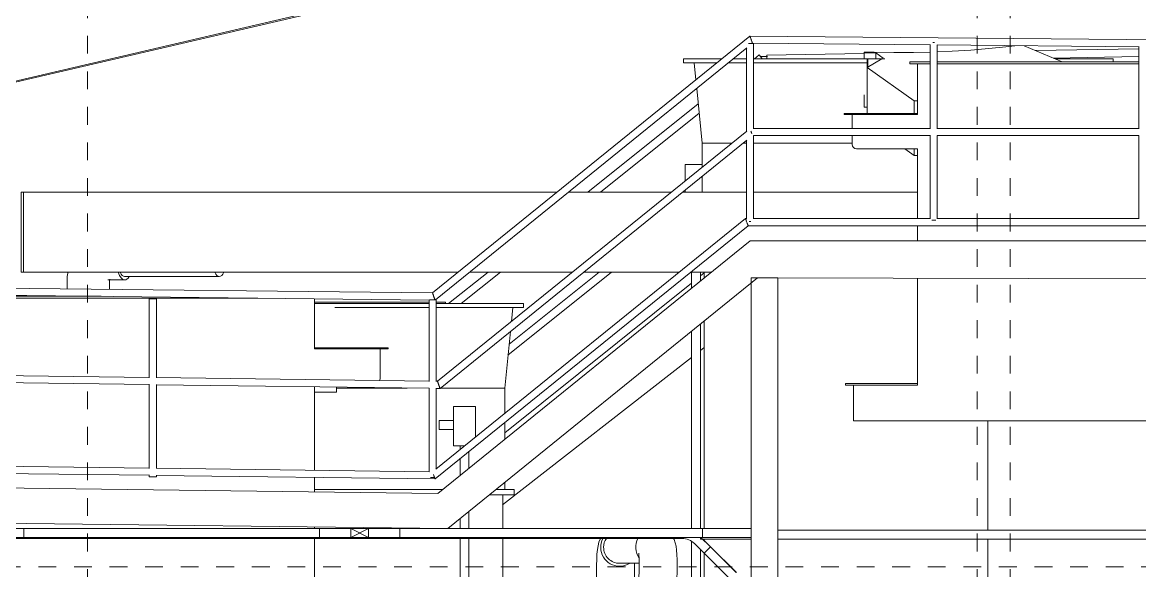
# Model space of a CAD drawing. Header units: metres. Extents: x 62 to 165, y -3 to 9.
# Drawn here: x 111.79 to 118.07, y 3 to 6.08 of the extents above; entities that cross this region are included whole.
import ezdxf

# ---------------------------------------------------------------- set-up
doc = ezdxf.new("R2010")
doc.units = ezdxf.units.M
doc.linetypes.add('Centro', pattern=[0.03175, 0.00635, -0.004763, 0.015875, -0.004763])
doc.linetypes.add('Grid Line', pattern=[0.022225, 0.0127, -0.003175, 0.003175, -0.003175])
for name, color, linetype, lineweight in [('A-FLOR-LEVL', 7, 'Continuous', 9), ('A-GENM', 7, 'Continuous', 18), ('E-CABL-TRAY', 7, 'Continuous', 18), ('M-HVAC-DUCT', 7, 'Continuous', 18), ('P-PIPE', 7, 'Continuous', 18), ('S-BEAM', 7, 'Continuous', 18), ('S-GRID', 7, 'Continuous', 9)]:
    doc.layers.add(name, color=color, linetype=linetype, lineweight=lineweight)
doc.layers.add('E-CABL-TRAY-ANNO', color=7, linetype='Continuous', lineweight=18, true_color=0x007f00)

# ---------------------------------------------------------------- blocks, each defined once
blk = doc.blocks.new('BPC_Curva 90_ Exterior - Codo 90_ Exterior-1251780-Corte 02')
at = {"layer": 'E-CABL-TRAY', "color": 96, "true_color": 0x008000}
for p, q in [((-87.2854, 3.1767), (-87.2854, 3.1825)), ((-87.2854, 3.1767), (-87.2104, 3.1767)), ((-87.2091, 3.1792), (-87.2104, 3.1792)), ((-87.1397, 3.1474), (-87.0867, 3.0943)), ((-87.0513, 3.1297), (-87.1041, 3.1825)), ((-87.0929, 3.1725), (-87.0501, 3.1297)), ((-87.0513, 3.1297), (-87.0867, 3.0943)), ((-87.0513, 3.1297), (-87.0513, 3.1297)), ((-87.0501, 3.1297), (-87.0507, 3.1291)), ((-87.05, 3.1297), (-87.0501, 3.1297))]:
    blk.add_line(p, q, dxfattribs=at)
blk.add_ellipse((-87.2104, 3.0767), major_axis=(0, 0.1), ratio=0.999915, start_param=5.497787, end_param=6.283185, dxfattribs=at)
blk = doc.blocks.new('BPC_Codo 90_ - Codo 90_-1251893-Corte 02')
at = {"layer": 'E-CABL-TRAY', "color": 96, "true_color": 0x008000}
for p, q in [((-87.6804, 3.1767), (-87.6804, 3.1825)), ((-87.6804, 3.1767), (-87.6734, 3.1767)), ((-87.6734, 3.1767), (-87.596, 3.1767)), ((-87.586, 3.1767), (-87.596, 3.1767)), ((-87.586, 3.1825), (-87.586, 3.1767))]:
    blk.add_line(p, q, dxfattribs=at)
blk = doc.blocks.new('BPC_Codo 90_ - Codo 90_-V17-Corte 02')
at = {"layer": 'E-CABL-TRAY', "color": 96, "true_color": 0x008000}
for p, q in [((-87.7092, 3.1767), (-87.7092, 3.1825)), ((-87.6992, 3.1767), (-87.7092, 3.1767)), ((-87.6922, 3.1767), (-87.6992, 3.1767)), ((-87.6922, 3.1767), (-87.6852, 3.1767)), ((-87.6852, 3.1825), (-87.6852, 3.1767))]:
    blk.add_line(p, q, dxfattribs=at)
blk = doc.blocks.new('BPC_Codo 90_ - Codo 90_-V18-Corte 02')
at = {"layer": 'E-CABL-TRAY', "color": 96, "true_color": 0x008000}
for p, q in [((-87.0961, 3.1825), (-87.0961, 3.2325)), ((-87.0211, 3.2325), (-87.0961, 3.2325)), ((-86.8212, 3.2325), (-87.0211, 3.2325)), ((-87.0961, 3.1825), (-87.0211, 3.1825)), ((-87.0211, 3.1825), (-86.8212, 3.1825))]:
    blk.add_line(p, q, dxfattribs=at)
blk = doc.blocks.new('BPC_Curva 90_ Exterior - Codo 90_ Exterior-V19-Corte 02')
at = {"layer": 'E-CABL-TRAY', "color": 96, "true_color": 0x008000}
for p, q in [((-90.9111, 3.2325), (-90.9861, 3.2325)), ((-90.9111, 3.2325), (-90.9111, 3.1825)), ((-90.9861, 3.1825), (-90.9111, 3.1825)), ((-91.1361, 3.0825), (-91.1361, 3.0075)), ((-91.0861, 3.0075), (-91.0861, 3.0825)), ((-91.0861, 3.0075), (-91.1361, 3.0075))]:
    blk.add_line(p, q, dxfattribs=at)
for radius in [0.15, 0.1]:
    blk.add_arc((-90.9861, 3.0825), radius, 90, 180, dxfattribs=at)
blk = doc.blocks.new('BPC_Derivación_T_ - Derivación_T_-1253909-Corte 02')
at = {"layer": 'E-CABL-TRAY', "color": 96, "true_color": 0x008000}
for p, q in [((-89.2477, 3.2325), (-89.1727, 3.2325)), ((-89.2477, 3.1825), (-89.2477, 3.2325)), ((-89.1727, 3.2325), (-89.0727, 3.2325)), ((-88.9727, 3.2325), (-88.8727, 3.2325)), ((-88.8727, 3.2325), (-88.7977, 3.2325)), ((-88.7977, 3.1825), (-88.7977, 3.2325)), ((-89.1727, 3.1825), (-89.2477, 3.1825)), ((-89.0727, 3.1825), (-89.1727, 3.1825)), ((-88.8727, 3.1825), (-88.9727, 3.1825)), ((-88.7977, 3.1825), (-88.8727, 3.1825))]:
    blk.add_line(p, q, dxfattribs=at)
blk = doc.blocks.new('AB1_REVER_ELE_ZZ_ZZ_MO_T_A_rvt-2-Corte 02')
at = {"layer": 'E-CABL-TRAY', "color": 96, "true_color": 0x008000}
for p, q in [((-90.9111, 3.1825), (-90.9111, 3.2325)), ((-89.2477, 3.2325), (-90.9111, 3.2325)), ((-89.2477, 3.2325), (-89.2477, 3.1825)), ((-88.7977, 3.1825), (-88.7977, 3.2325)), ((-87.0961, 3.2325), (-88.7977, 3.2325)), ((-87.0961, 3.2325), (-87.0961, 3.1825)), ((-83.5368, 3.2225), (-86.6715, 3.2225)), ((-87.7092, 3.1767), (-91.0189, 3.1767)), ((-89.2477, 3.1825), (-90.9111, 3.1825)), ((-87.0961, 3.1825), (-88.7977, 3.1825)), ((-87.7092, 3.1825), (-87.7092, 3.1767)), ((-87.6852, 3.1767), (-87.6852, 3.1825)), ((-87.6804, 3.1767), (-87.6852, 3.1767)), ((-87.6804, 3.1825), (-87.6804, 3.1767)), ((-87.586, 3.1767), (-87.586, 3.1825)), ((-87.2854, 3.1767), (-87.586, 3.1767)), ((-87.2854, 3.1825), (-87.2854, 3.1767)), ((-87.1063, 3.1725), (-87.1063, 3.1825)), ((-86.8217, 3.1725), (-87.1063, 3.1725)), ((-83.5368, 3.1725), (-86.6715, 3.1725)), ((-87.0867, 3.0943), (-87.0513, 3.1297)), ((-86.9418, 2.9495), (-87.0867, 3.0943)), ((-87.0513, 3.1297), (-87.0513, 3.1297)), ((-86.9065, 2.9848), (-87.0513, 3.1297)), ((-87.0507, 3.1291), (-87.0501, 3.1297)), ((-87.0501, 3.1297), (-87.05, 3.1297)), ((-86.9052, 2.9848), (-87.0501, 3.1297))]:
    blk.add_line(p, q, dxfattribs=at)
at = {"layer": 'E-CABL-TRAY-ANNO'}
for p, q in [((-88.9727, 3.2325), (-89.0727, 3.1825)), ((-89.0727, 3.2325), (-88.9727, 3.1825)), ((-89.0727, 3.2325), (-88.9727, 3.2325)), ((-89.0727, 3.1825), (-89.0727, 3.2325)), ((-88.9727, 3.2325), (-88.9727, 3.1825)), ((-88.9727, 3.1825), (-89.0727, 3.1825))]:
    blk.add_line(p, q, dxfattribs=at)
at = {"layer": 'E-CABL-TRAY', "color": 96, "lineweight": 18, "true_color": 0x008000}
for name in ['BPC_Curva 90_ Exterior - Codo 90_ Exterior-V19-Corte 02', 'BPC_Derivación_T_ - Derivación_T_-1253909-Corte 02', 'BPC_Codo 90_ - Codo 90_-V18-Corte 02', 'BPC_Codo 90_ - Codo 90_-V17-Corte 02', 'BPC_Codo 90_ - Codo 90_-1251893-Corte 02', 'BPC_Curva 90_ Exterior - Codo 90_ Exterior-1251780-Corte 02']:
    blk.add_blockref(name, (0, 0), dxfattribs=at)
blk = doc.blocks.new('Tanque Cilindrico - H_6_00m - B - Tanque Cilindrico - H_6_00m - B-1248592-Corte 02')
at = {"layer": 'A-GENM'}
for p, q in [((-87.2025, 5.875), (-87.2025, 5.8532)), ((-87.2025, 5.875), (-86.9871, 5.875)), ((-87.2025, 5.8532), (-87.0141, 5.8532)), ((-87.1425, 5.8532), (-87.1328, 5.7561)), ((-86.9503, 5.8532), (-86.8493, 5.8532)), ((-86.9237, 5.875), (-86.8493, 5.875)), ((-86.8087, 5.8532), (-86.1692, 5.8532)), ((-86.8086, 5.875), (-86.1692, 5.875)), ((-86.169, 5.875), (-86.166, 5.875)), ((-86.169, 5.8272), (-86.169, 5.875)), ((-86.166, 5.875), (-86.0698, 5.875)), ((-86.166, 5.8289), (-86.166, 5.875)), ((-85.1134, 5.875), (-84.7862, 5.875)), ((-84.7862, 5.8575), (-84.7862, 5.875)), ((-87.1281, 5.7085), (-87.0973, 5.4004)), ((-87.0973, 5.4004), (-87.0973, 5.2654)), ((-87.0973, 5.4004), (-86.9318, 5.4004)), ((-86.8682, 5.4004), (-86.8492, 5.4004)), ((-86.809, 5.4004), (-86.2545, 5.4004)), ((-87.1933, 5.2797), (-87.1933, 5.1876)), ((-87.1392, 5.2797), (-87.1933, 5.2797)), ((-87.0969, 5.2797), (-87.1392, 5.2797)), ((-87.0973, 5.2139), (-87.0973, 5.125)), ((-87.1933, 5.1362), (-87.1933, 5.125)), ((-87.1567, 4.675), (-87.1567, 4.5846)), ((-87.1067, 4.6251), (-87.1067, 4.675)), ((-87.0855, 4.675), (-87.0855, 4.6422)), ((-87.0855, 4.4011), (-87.0855, 3.2325)), ((-87.1567, 4.3435), (-87.1567, 3.2325)), ((-87.1067, 3.2325), (-87.1067, 4.3839)), ((-87.1567, 3.1604), (-87.1567, 1.0316)), ((-87.0855, 3.1725), (-87.0855, 3.1652)), ((-87.1067, 1.0345), (-87.1067, 3.1144)), ((-87.0855, 3.0932), (-87.0855, 1.0317)), ((-87.1069, 2.9188), (-87.0854, 2.9188)), ((-87.0854, 2.82), (-87.1069, 2.82)), ((-87.1067, 0.6991), (-87.1067, 0.7583)), ((-87.0855, 0.7611), (-87.0855, 0.6991)), ((-87.1271, 0.6991), (-86.8228, 0.6991)), ((-86.672, 0.6991), (-86.4706, 0.6991)), ((-87.1215, 0.6691), (-86.8228, 0.6691)), ((-87.1161, 0.65), (-87.0917, 0.65)), ((-87.0917, 0.65), (-87.0917, 0.6691)), ((-87.0855, 0.6691), (-87.0855, 0.5061)), ((-86.672, 0.6691), (-86.4706, 0.6691))]:
    blk.add_line(p, q, dxfattribs=at)
blk = doc.blocks.new('Tanque Cilindrico - H_5_00m - Tanque Cilindrico - H_5_00m-1442490-Corte 02')
at = {"layer": 'A-GENM'}
for p, q in [((-89.1621, 4.4975), (-88.6319, 4.4975)), ((-89.1621, 4.4757), (-88.6319, 4.4757)), ((-88.592, 4.4975), (-88.1015, 4.4975)), ((-88.592, 4.4757), (-88.1015, 4.4757)), ((-88.1693, 4.3973), (-88.1615, 4.4757)), ((-88.1015, 4.4757), (-88.1015, 4.4975)), ((-88.2067, 4.0229), (-88.1749, 4.3413)), ((-89.1532, 4.0229), (-88.7549, 4.0229)), ((-88.5671, 4.0229), (-88.2067, 4.0229)), ((-88.2067, 3.8803), (-88.2067, 4.0229)), ((-88.4951, 3.9197), (-88.4951, 3.6977)), ((-88.4605, 3.9197), (-88.4951, 3.9197)), ((-88.3719, 3.9197), (-88.4605, 3.9197)), ((-88.3719, 3.7465), (-88.3719, 3.9197)), ((-88.5753, 3.7887), (-88.5753, 3.84)), ((-88.5753, 3.84), (-88.495, 3.84)), ((-88.495, 3.7887), (-88.5753, 3.7887)), ((-88.2067, 3.7343), (-88.2067, 3.8289)), ((-88.4951, 3.6977), (-88.4605, 3.6977)), ((-88.4605, 3.6977), (-88.4322, 3.6977)), ((-88.4585, 3.6977), (-88.4585, 3.6763)), ((-88.4085, 3.5709), (-88.4085, 3.6654)), ((-88.4585, 3.6249), (-88.4585, 3.5304)), ((-88.2067, 3.4516), (-88.2067, 3.4932)), ((-89.2758, 3.4516), (-88.5554, 3.4516)), ((-88.2938, 3.4216), (-88.1535, 3.4216)), ((-88.257, 3.4516), (-88.1535, 3.4516)), ((-88.2185, 3.2325), (-88.2185, 3.4216)), ((-88.1535, 3.4216), (-88.1535, 3.4516)), ((-88.4085, 3.2325), (-88.4085, 3.3298)), ((-88.4585, 3.2893), (-88.4585, 3.2325)), ((-88.4585, 3.1767), (-88.4585, 2.9188)), ((-88.4085, 2.7224), (-88.4085, 3.1767)), ((-88.2185, 1.7653), (-88.2185, 3.1767)), ((-88.597, 2.9188), (-88.4549, 2.9188)), ((-88.4549, 2.9188), (-88.4514, 2.9188)), ((-88.4549, 2.82), (-88.4549, 2.9188)), ((-88.4514, 2.82), (-88.4514, 2.9188)), ((-88.4549, 2.82), (-88.597, 2.82)), ((-88.4585, 2.82), (-88.4585, 2.721)), ((-88.4514, 2.82), (-88.4549, 2.82)), ((-88.4585, 2.561), (-88.4585, 2.4144)), ((-88.4085, 2.4144), (-88.4085, 2.5626)), ((-88.4585, 2.2744), (-88.4585, 2.0689)), ((-90.4009, 1.5998), (-90.4009, 1.51)), ((-88.8287, 0.6991), (-88.7744, 0.6991)), ((-88.8287, 0.6691), (-88.7813, 0.6691))]:
    blk.add_line(p, q, dxfattribs=at)
blk = doc.blocks.new('Tanque Cilindrico - Tanque Cilindrico-1352289-Corte 02')
at = {"layer": 'A-GENM'}
for p, q in [((-92.828, 4.5388), (-92.828, 4.5288)), ((-92.828, 4.5388), (-91.7743, 4.5388)), ((-92.828, 4.5288), (-91.7743, 4.5288)), ((-92.798, 4.5288), (-92.798, 4.1162)), ((-91.7343, 4.5388), (-90.4758, 4.5388)), ((-91.7343, 4.5288), (-89.5954, 4.5288)), ((-89.2758, 4.2488), (-89.2758, 4.5251)), ((-88.863, 4.2488), (-89.2758, 4.2488)), ((-89.2758, 4.2488), (-89.2758, 4.2438)), ((-89.2758, 4.2438), (-88.863, 4.2438)), ((-88.9083, 4.0748), (-88.9083, 4.2438)), ((-88.863, 4.2438), (-88.863, 4.2488)), ((-92.798, 4.0763), (-92.798, 3.6051)), ((-89.2758, 3.5598), (-89.2758, 4.0299)), ((-92.798, 3.5651), (-92.798, 3.4843)), ((-89.2758, 3.4383), (-89.2758, 3.5199)), ((-92.798, 3.2843), (-92.798, 2.5198)), ((-89.2758, 3.2325), (-89.2758, 3.2421)), ((-89.2758, 2.7298), (-89.2758, 3.1767)), ((-88.8708, 2.7298), (-89.2758, 2.7298)), ((-89.2758, 2.7298), (-89.2758, 2.7198)), ((-89.2758, 2.7198), (-88.8708, 2.7198)), ((-88.9158, 2.5198), (-88.9158, 2.7198)), ((-88.8708, 2.7198), (-88.8708, 2.7298)), ((-92.798, 2.5198), (-92.3171, 2.5198)), ((-92.3171, 2.5198), (-92.5107, 2.5198)), ((-92.5107, 2.5198), (-92.5107, 2.4725)), ((-91.1522, 2.5198), (-92.1771, 2.5198)), ((-92.1771, 2.5198), (-91.1522, 2.5198)), ((-89.6707, 2.5198), (-91.097, 2.5198)), ((-91.097, 2.5198), (-88.9158, 2.5198)), ((-89.6707, 1.5998), (-89.6707, 2.5198)), ((-92.5107, 2.4225), (-92.5107, 2.0169)), ((-92.5107, 1.8031), (-92.5107, 1.5998)), ((-92.5107, 1.5998), (-92.3171, 1.5998)), ((-92.0479, 1.5998), (-89.6707, 1.5998)), ((-93.4893, 1.51), (-93.4893, 1.5)), ((-93.4893, 1.51), (-93.2001, 1.51)), ((-92.9002, 1.51), (-92.3247, 1.51)), ((-92.0243, 1.51), (-91.7611, 1.51)), ((-91.7607, 1.4661), (-91.7607, 1.51)), ((-90.5807, 1.51), (-91.7607, 1.51)), ((-90.5807, 1.51), (-88.7643, 1.51)), ((-90.5807, 1.51), (-90.5807, 1.4661)), ((-88.7643, 1.5), (-88.7643, 1.51)), ((-93.216, 1.5), (-93.4893, 1.5)), ((-93.4243, 1.5), (-93.4243, -0.475)), ((-92.3411, 1.5), (-92.8842, 1.5)), ((-91.7611, 1.5), (-92.0079, 1.5)), ((-91.7607, 0.8861), (-91.7607, 1.4661)), ((-91.7607, 1.4661), (-90.5807, 1.4661)), ((-88.7643, 1.5), (-90.5807, 1.5)), ((-90.5807, 1.4661), (-90.5807, 0.8861)), ((-88.8293, 1.439), (-88.8293, 1.5)), ((-88.8293, 0.464), (-88.8293, 1.279)), ((-91.7607, 0.8861), (-90.5807, 0.8861)), ((-91.409, -0.54), (-91.5068, -0.54)), ((-90.6965, -0.54), (-90.8723, -0.54)), ((-90.3264, -0.54), (-90.6516, -0.54)), ((-89.7581, -0.54), (-90.2818, -0.54)), ((-89.3881, -0.54), (-89.7133, -0.54)), ((-89.1563, -0.54), (-89.3429, -0.54)), ((-88.9348, -0.54), (-89.1068, -0.54))]:
    blk.add_line(p, q, dxfattribs=at)
blk.add_arc((-88.9333, 4.0748), 0.025, 336.7387, 0, dxfattribs=at)
blk = doc.blocks.new('Tanque Cilindrico - 02 - Tanque Cilindrico - 02-1356174-Corte 02')
at = {"layer": 'A-GENM'}
for p, q in [((-85.9297, 5.8575), (-85.8156, 5.8575)), ((-85.9297, 5.8575), (-85.9297, 5.8475)), ((-85.9297, 5.8475), (-85.8156, 5.8475)), ((-85.8868, 5.8475), (-85.8868, 5.5675)), ((-85.7757, 5.8475), (-84.6428, 5.8475)), ((-85.7756, 5.8575), (-84.6428, 5.8575)), ((-86.2997, 5.5675), (-86.2997, 5.5625)), ((-85.8868, 5.5675), (-86.2997, 5.5675)), ((-86.2997, 5.5625), (-85.8868, 5.5625)), ((-86.2543, 5.5625), (-86.2543, 5.4828)), ((-85.8868, 5.5625), (-85.8868, 5.5675)), ((-86.2543, 5.4429), (-86.2543, 5.3935)), ((-86.2293, 5.3685), (-85.8868, 5.3685)), ((-85.8868, 5.3685), (-85.8868, 4.9762)), ((-85.8868, 4.9362), (-85.8868, 4.8516)), ((-85.8868, 4.6404), (-85.8868, 4.0485)), ((-86.2918, 4.0485), (-86.2918, 4.0385)), ((-85.8868, 4.0485), (-86.2918, 4.0485)), ((-86.2918, 4.0385), (-85.8868, 4.0385)), ((-86.2468, 4.0385), (-86.2468, 3.8385)), ((-85.8868, 4.0385), (-85.8868, 4.0485)), ((-86.2468, 3.8385), (-83.5368, 3.8385)), ((-85.492, 3.8385), (-85.492, 3.2225)), ((-83.5368, 3.8385), (-85.492, 3.8385)), ((-85.492, 3.1725), (-85.492, 2.9185))]:
    blk.add_line(p, q, dxfattribs=at)
blk.add_arc((-86.2293, 5.3935), 0.025, 180, 270, dxfattribs=at)
blk = doc.blocks.new('CPVC - Codo - Codo-V43-Corte 02')
at = {"layer": 'P-PIPE', "color": 150, "true_color": 0x007dff}
for p, q in [((-87.3542, 3.2334), (-87.3647, 3.2334)), ((-87.3516, 3.2334), (-87.3542, 3.2334)), ((-87.3516, 3.2334), (-87.346, 3.2325)), ((-87.4514, 3.0217), (-87.4536, 2.9277)), ((-87.2402, 2.9227), (-87.238, 3.0167))]:
    blk.add_line(p, q, dxfattribs=at)
at = {"layer": 'P-PIPE', "color": 150, "true_color": 0x007dff, "flags": 128}
for points in [[(-87.2591, 3.1767), (-87.2552, 3.1698), (-87.2485, 3.1526), (-87.2438, 3.1333), (-87.2407, 3.1109), (-87.2388, 3.0855), (-87.2378, 3.0563), (-87.2378, 3.0243), (-87.238, 3.0167)], [(-87.4538, 3.0945), (-87.4533, 3.0914), (-87.4525, 3.0818), (-87.4516, 3.0656), (-87.4512, 3.0436), (-87.4514, 3.0217)]]:
    blk.add_lwpolyline(points, dxfattribs=at)
at = {"layer": 'P-PIPE', "color": 150, "true_color": 0x007dff}
for centre, major_axis, ratio, start_param, end_param in [((-87.3647, 3.1267), (0, 0.1067), 0.993757, 6.259614, 6.356543), ((-87.3647, 3.1267), (0, 0.1067), 0.993757, 1.080756, 2.172241), ((-87.3469, 2.9252), (-0.1067, 0.0025), 0.00263, 4.600619, 6.837282), ((-87.3469, 2.9252), (-0.1067, 0.0025), 0.00263, 2.585622, 4.600619)]:
    blk.add_ellipse(centre, major_axis=major_axis, ratio=ratio, start_param=start_param, end_param=end_param, dxfattribs=at)
blk = doc.blocks.new('CPVC - Codo - Codo-V44-Corte 02')
at = {"layer": 'P-PIPE', "color": 150, "true_color": 0x007dff}
for p, q in [((-87.5723, 3.2334), (-87.5792, 3.2325)), ((-87.5618, 3.2334), (-87.5723, 3.2334)), ((-87.691, 3.0191), (-87.691, 2.9252)), ((-87.5723, 3.0199), (-87.5618, 3.0199)), ((-87.4773, 3.0367), (-87.4775, 3.0191)), ((-87.4775, 2.9252), (-87.4775, 3.0191)), ((-87.691, 2.9252), (-87.5724, 2.9252)), ((-87.5724, 2.9252), (-87.4775, 2.9252))]:
    blk.add_line(p, q, dxfattribs=at)
at = {"layer": 'P-PIPE', "color": 150, "true_color": 0x007dff, "flags": 128}
blk.add_lwpolyline([(-87.6675, 3.1767), (-87.6702, 3.1721), (-87.6773, 3.1551), (-87.6824, 3.1359), (-87.6861, 3.1136), (-87.6886, 3.0882), (-87.6903, 3.0591), (-87.691, 3.027), (-87.691, 3.0191)], dxfattribs=at)
at = {"layer": 'P-PIPE', "color": 150, "true_color": 0x007dff}
for start_param, end_param in [(0, 0.067259), (6.215926, 6.283185), (1.081748, 3.141593), (3.141593, 3.702922)]:
    blk.add_ellipse((-87.5618, 3.1267), major_axis=(0, 0.1067), ratio=0.993757, start_param=start_param, end_param=end_param, dxfattribs=at)
blk = doc.blocks.new('CPVC - Codo - Codo-V46-Corte 02')
at = {"layer": 'P-PIPE', "color": 150, "true_color": 0x007dff}
for p, q in [((-90.6671, 4.6301), (-90.6671, 4.5809)), ((-90.4377, 4.6309), (-90.3442, 4.6309)), ((-90.429, 4.5782), (-90.429, 4.6301)), ((-90.6671, 4.5409), (-90.6671, 4.5388))]:
    blk.add_line(p, q, dxfattribs=at)
at = {"layer": 'P-PIPE', "color": 150, "true_color": 0x007dff, "flags": 128}
for points in [[(-90.663, 4.675), (-90.6641, 4.6692), (-90.6653, 4.6601), (-90.6663, 4.651), (-90.6669, 4.6418), (-90.6671, 4.6326), (-90.6671, 4.6301)], [(-90.429, 4.6301), (-90.429, 4.6306), (-90.429, 4.631), (-90.4289, 4.6314), (-90.4289, 4.6317)], [(-90.4283, 4.6339), (-90.4282, 4.634), (-90.4282, 4.6342), (-90.4281, 4.6343), (-90.428, 4.6344), (-90.428, 4.6344), (-90.428, 4.6344)]]:
    blk.add_lwpolyline(points, dxfattribs=at)
at = {"layer": 'P-PIPE', "color": 150, "true_color": 0x007dff}
for start_param, end_param in [(2.258626, 3.141593), (3.141593, 3.708238)]:
    blk.add_ellipse((-90.3442, 4.75), major_axis=(0, 0.1191), ratio=0.390731, start_param=start_param, end_param=end_param, dxfattribs=at)
blk = doc.blocks.new('M_Rectangular Elbow - Radius - Codo 1 W-1383299-Corte 02')
at = {"layer": 'M-HVAC-DUCT', "color": 6, "true_color": 0xff00ff}
for p, q in [((-90.926, 4.675), (-90.926, 5.125)), ((-90.926, 5.125), (-90.9123, 5.125)), ((-90.9123, 5.125), (-90.9123, 4.675)), ((-90.926, 4.675), (-90.9123, 4.675))]:
    blk.add_line(p, q, dxfattribs=at)
blk = doc.blocks.new('Transicion estanques - Transicion estanques-1386234-Corte 02')
at = {"layer": 'A-GENM'}
for p, q in [((-83.1326, 5.9704), (-83.1351, 5.969)), ((-83.1238, 5.9688), (-83.1326, 5.9704)), ((-86.1859, 5.9091), (-86.1859, 5.9131)), ((-86.1859, 5.875), (-86.1859, 5.9091)), ((-86.1859, 5.9091), (-86.1499, 5.9091)), ((-86.1219, 5.9084), (-86.0797, 5.8783)), ((-86.1219, 5.9084), (-86.1219, 5.875)), ((-85.0732, 5.8575), (-85.2872, 5.9485)), ((-83.1988, 5.9109), (-83.3293, 5.8575)), ((-83.1988, 5.9295), (-83.1988, 5.9109)), ((-82.6197, 5.9162), (-82.6337, 5.9169)), ((-82.3015, 5.9096), (-82.3015, 5.875)), ((-86.0871, 5.8741), (-86.17, 5.8267)), ((-86.0797, 5.8783), (-86.0854, 5.875)), ((-82.3015, 5.8714), (-82.3015, 5.7079)), ((-86.17, 5.8267), (-85.9059, 5.6386)), ((-86.17, 5.8267), (-86.17, 5.5675)), ((-86.1859, 5.6031), (-86.1859, 5.6714)), ((-82.3647, 5.7025), (-82.3581, 5.7025)), ((-82.3322, 5.3316), (-82.3322, 5.6813)), ((-82.3015, 5.6562), (-82.3015, 5.6386)), ((-86.17, 5.6026), (-86.1859, 5.6031)), ((-85.9059, 5.6386), (-85.8868, 5.6386)), ((-85.9059, 5.6386), (-85.9059, 5.5675)), ((-82.3322, 5.6386), (-82.3015, 5.6386)), ((-82.3015, 5.6386), (-82.3015, 5.3316)), ((-85.9059, 5.3316), (-85.9577, 5.3685)), ((-85.9059, 5.3685), (-85.9059, 5.3316)), ((-85.8868, 5.3316), (-85.9059, 5.3316)), ((-82.3322, 5.3316), (-82.3647, 5.3316)), ((-82.3015, 5.3316), (-82.3322, 5.3316))]:
    blk.add_line(p, q, dxfattribs=at)
at = {"layer": 'A-GENM', "flags": 128}
for points in [[(-86.1299, 5.9116), (-86.1579, 5.9123), (-86.1859, 5.9131)], [(-86.1499, 5.9091), (-86.1359, 5.9087), (-86.1219, 5.9084)], [(-85.8155, 5.9128), (-85.909, 5.9107), (-86.0195, 5.9102), (-86.1299, 5.9116)], [(-85.3388, 5.9487), (-85.3901, 5.9424), (-85.4858, 5.9324), (-85.5866, 5.9241), (-85.6914, 5.9177), (-85.7754, 5.9141)], [(-82.6735, 5.9191), (-82.7679, 5.9254), (-82.7713, 5.9256)], [(-82.3349, 5.9095), (-82.4459, 5.9105), (-82.5526, 5.9134)], [(-82.3015, 5.9096), (-82.3182, 5.9096), (-82.3349, 5.9095)]]:
    blk.add_lwpolyline(points, dxfattribs=at)
blk = doc.blocks.new('Transición 2 - Transición 2-1387883-Corte 02')
at = {"layer": 'A-GENM'}
for p, q in [((-93.0258, 4.1192), (-93.0258, 4.4757)), ((-93.0231, 4.4975), (-92.9048, 4.4975)), ((-92.9048, 4.4975), (-92.798, 4.4975)), ((-92.9048, 4.1176), (-92.9048, 4.4975)), ((-89.2758, 4.4975), (-89.1622, 4.4975)), ((-93.0258, 4), (-93.0258, 4.0793)), ((-92.9048, 4), (-92.9048, 4.0777)), ((-89.1535, 4), (-89.1535, 4.0283)), ((-92.9048, 4), (-93.0258, 4)), ((-92.798, 4), (-92.9048, 4)), ((-89.1535, 4), (-89.2758, 4))]:
    blk.add_line(p, q, dxfattribs=at)
blk = doc.blocks.new('AB1_REVER_SAN_ZZ_ZZ_MO_T_A_rvt-2-Corte 02')
at = {"layer": 'M-HVAC-DUCT', "color": 6, "true_color": 0xff00ff}
for p, q in [((-90.9123, 4.675), (-90.9123, 5.125)), ((-87.9122, 5.125), (-90.9123, 5.125)), ((-87.2707, 5.125), (-87.8487, 5.125)), ((-86.8481, 5.125), (-87.2071, 5.125)), ((-85.8868, 5.125), (-86.8082, 5.125)), ((-88.4678, 4.675), (-90.9123, 4.675)), ((-87.8264, 4.675), (-88.4044, 4.675)), ((-87.2254, 4.675), (-87.7628, 4.675)), ((-87.0451, 4.675), (-87.1618, 4.675))]:
    blk.add_line(p, q, dxfattribs=at)
at = {"layer": 'P-PIPE', "color": 150, "true_color": 0x007dff}
for p, q in [((-90.3442, 4.65), (-89.8117, 4.65)), ((-87.5618, 3.0367), (-87.4506, 3.0367))]:
    blk.add_line(p, q, dxfattribs=at)
for centre, major_axis, ratio, start_param, end_param in [((-90.3442, 4.75), (0, 0.1), 0.390731, 2.426856, 3.141593), ((-89.8117, 4.75), (0, 0.1), 0.390731, 2.426856, 3.141593), ((-89.8117, 4.75), (0, 0.1), 0.390731, 3.141593, 3.856329), ((-87.5618, 3.1267), (0, 0.09), 0.993757, 0.977317, 1.570796), ((-87.5618, 3.1267), (0, 0.09), 0.993757, 1.570796, 3.141593)]:
    blk.add_ellipse(centre, major_axis=major_axis, ratio=ratio, start_param=start_param, end_param=end_param, dxfattribs=at)
at = {"layer": 'A-GENM', "lineweight": 18}
for name in ['Tanque Cilindrico - 02 - Tanque Cilindrico - 02-1356174-Corte 02', 'Transicion estanques - Transicion estanques-1386234-Corte 02', 'Tanque Cilindrico - H_6_00m - B - Tanque Cilindrico - H_6_00m - B-1248592-Corte 02', 'Tanque Cilindrico - Tanque Cilindrico-1352289-Corte 02', 'Transición 2 - Transición 2-1387883-Corte 02', 'Tanque Cilindrico - H_5_00m - Tanque Cilindrico - H_5_00m-1442490-Corte 02']:
    blk.add_blockref(name, (0, 0), dxfattribs=at)
at = {"layer": 'M-HVAC-DUCT', "lineweight": 18}
blk.add_blockref('M_Rectangular Elbow - Radius - Codo 1 W-1383299-Corte 02', (0, 0), dxfattribs=at)
at = {"layer": 'P-PIPE', "lineweight": 18}
for name in ['CPVC - Codo - Codo-V46-Corte 02', 'CPVC - Codo - Codo-V44-Corte 02', 'CPVC - Codo - Codo-V43-Corte 02']:
    blk.add_blockref(name, (0, 0), dxfattribs=at)
blk = doc.blocks.new('Escalera - Escalera-1234126-Corte 02')
at = {"layer": 'A-GENM'}
for p, q in [((-84.6428, 5.9312), (-85.2228, 5.9211)), ((-86.7766, 5.8968), (-86.8038, 5.875)), ((-86.7629, 5.8796), (-86.7766, 5.8968)), ((-86.7672, 5.8885), (-86.7672, 5.885)), ((-86.7452, 5.8885), (-86.7672, 5.8885)), ((-86.7593, 5.8752), (-86.7629, 5.8796)), ((-86.7297, 5.8885), (-86.7452, 5.8885)), ((-86.1859, 5.9043), (-86.7338, 5.8947)), ((-86.7338, 5.8947), (-86.7337, 5.8885)), ((-86.7336, 5.8844), (-86.7334, 5.875)), ((-85.1233, 5.8788), (-84.6428, 5.8872)), ((-85.092, 5.8776), (-85.092, 5.875)), ((-85.07, 5.8776), (-85.092, 5.8776)), ((-85.048, 5.8776), (-85.07, 5.8776)), ((-85.048, 5.875), (-85.048, 5.8776)), ((-87.1193, 5.6221), (-87.7396, 5.125)), ((-87.6692, 5.125), (-87.1141, 5.5699)), ((-88.301, 4.675), (-88.5225, 4.4975)), ((-88.4522, 4.4975), (-88.2307, 4.675)), ((-88.1889, 4.2082), (-87.6065, 4.675)), ((-87.6769, 4.675), (-88.1828, 4.2695)), ((-87.0854, 4.6705), (-87.1069, 4.6532)), ((-87.1565, 4.6135), (-88.2074, 3.7712)), ((-88.6327, 4.5065), (-89.2758, 4.5065)), ((-88.5397, 4.5065), (-88.5927, 4.5065)), ((-88.5397, 4.4976), (-88.5397, 4.5065)), ((-87.1069, 4.2339), (-87.0854, 4.2508)), ((-88.2192, 3.365), (-87.1565, 4.1952))]:
    blk.add_line(p, q, dxfattribs=at)
blk = doc.blocks.new('Escalera_02 - Escalera_02-1298300-Corte 02')
at = {"layer": 'A-GENM'}
for p, q in [((-86.8287, 6.0024), (-88.6129, 4.5576)), ((-82.6146, 5.9642), (-86.8287, 6.0024)), ((-85.7956, 5.9675), (-85.8007, 5.9675)), ((-85.7904, 5.9675), (-85.7956, 5.9675)), ((-88.5964, 4.5195), (-86.847, 5.9361)), ((-86.8482, 5.9367), (-86.8482, 5.4656)), ((-86.8282, 5.9602), (-86.8363, 5.9602)), ((-86.8082, 5.9602), (-86.8282, 5.9602)), ((-86.8173, 5.9602), (-86.8147, 5.9623)), ((-86.8147, 5.9623), (-85.8144, 5.9532)), ((-86.8082, 5.4817), (-86.8082, 5.9602)), ((-85.8156, 5.9544), (-85.8156, 5.4817)), ((-85.7768, 5.9529), (-84.6416, 5.9426)), ((-85.7756, 5.4817), (-85.7756, 5.9541)), ((-84.6428, 5.9438), (-84.6428, 5.4817)), ((-86.847, 5.4681), (-88.585, 4.0607)), ((-85.8144, 5.4829), (-86.8094, 5.4829)), ((-84.6416, 5.4829), (-85.7768, 5.4829)), ((-88.5711, 4.0205), (-86.847, 5.4166)), ((-86.8482, 5.4172), (-86.8482, 4.975)), ((-86.8094, 5.4429), (-85.8144, 5.4429)), ((-86.8082, 4.975), (-86.8082, 5.4441)), ((-85.8156, 5.4441), (-85.8156, 4.975)), ((-85.7768, 5.4429), (-84.6416, 5.4429)), ((-85.7756, 4.975), (-85.7756, 5.4441)), ((-84.6428, 5.4441), (-84.6428, 4.975)), ((-86.8535, 4.9762), (-88.5939, 3.5668)), ((-86.847, 4.9762), (-86.8535, 4.9762)), ((-85.8144, 4.9762), (-86.8094, 4.9762)), ((-85.807, 4.9675), (-85.7956, 4.9675)), ((-85.7956, 4.9675), (-85.7841, 4.9675)), ((-84.6416, 4.9762), (-85.7768, 4.9762)), ((-88.5989, 3.5113), (-86.8393, 4.9362)), ((-86.8393, 4.9362), (-82.6331, 4.9362)), ((-86.8322, 4.9602), (-86.8282, 4.9602)), ((-86.8282, 4.9602), (-86.8242, 4.9602)), ((-86.827, 4.8516), (-88.5834, 3.4293)), ((-82.567, 4.8516), (-86.827, 4.8516)), ((-88.6129, 4.5576), (-93.3256, 4.6111)), ((-88.5278, 3.2332), (-86.787, 4.6428)), ((-86.8217, 4.6425), (-86.8217, 0.11)), ((-86.6715, 4.6425), (-86.8217, 4.6425)), ((-86.787, 4.6428), (-82.627, 4.6316)), ((-86.6715, 0.11), (-86.6715, 4.6425)), ((-91.7355, 4.5531), (-88.6315, 4.5178)), ((-90.2056, 4.5238), (-90.2056, 4.0809)), ((-90.1856, 4.5238), (-90.2056, 4.5238)), ((-90.1656, 4.5238), (-90.1856, 4.5238)), ((-90.1656, 4.0803), (-90.1656, 4.5238)), ((-88.6327, 4.5195), (-88.6327, 4.0601)), ((-88.6127, 4.5195), (-88.6311, 4.5195)), ((-88.5927, 4.5195), (-88.6127, 4.5195)), ((-88.5927, 4.0596), (-88.5927, 4.5195)), ((-90.2044, 4.0821), (-91.7355, 4.1023)), ((-91.7355, 4.0622), (-90.2044, 4.042)), ((-90.2056, 4.0433), (-90.2056, 3.5706)), ((-88.6315, 4.0613), (-90.1668, 4.0816)), ((-90.1668, 4.0416), (-88.6315, 4.0213)), ((-90.1656, 3.5701), (-90.1656, 4.0427)), ((-88.6327, 4.0225), (-88.6327, 3.5505)), ((-88.585, 4.0607), (-88.5939, 4.0608)), ((-88.5939, 4.0208), (-88.5711, 4.0205)), ((-88.5927, 3.5662), (-88.5927, 4.022)), ((-90.2044, 3.5718), (-91.7355, 3.5914)), ((-93.2856, 3.5713), (-90.2044, 3.5318)), ((-90.2056, 3.533), (-90.2056, 3.5238)), ((-90.2056, 3.5238), (-90.1856, 3.5238)), ((-90.1856, 3.5238), (-90.1656, 3.5238)), ((-88.6315, 3.5517), (-90.1668, 3.5713)), ((-90.1668, 3.5313), (-88.5989, 3.5113)), ((-90.1656, 3.5238), (-90.1656, 3.5325)), ((-88.6249, 3.5195), (-88.6127, 3.5195)), ((-88.6127, 3.5195), (-88.5993, 3.5195)), ((-88.5834, 3.4293), (-93.3056, 3.4909)), ((-93.3056, 3.2904), (-88.5278, 3.2332))]:
    blk.add_line(p, q, dxfattribs=at)
for points in [[(-86.8217, 5.9824), (-86.8223, 5.9841), (-86.8235, 5.9876), (-86.8252, 5.9925), (-86.8267, 5.9967), (-86.8278, 5.9999), (-86.8285, 6.002), (-86.8287, 6.0024), (-86.8287, 6.0024)], [(-86.8235, 5.468), (-86.8229, 5.4663), (-86.8223, 5.4646), (-86.8217, 5.4629)], [(-86.8217, 5.4629), (-86.821, 5.4611), (-86.8198, 5.4576), (-86.8187, 5.4544), (-86.8181, 5.4529)], [(-86.8464, 4.9562), (-86.847, 4.9579), (-86.8482, 4.9614), (-86.85, 4.9663), (-86.8514, 4.9705), (-86.8526, 4.9737), (-86.8533, 4.9757), (-86.8535, 4.9762), (-86.8535, 4.9762)], [(-88.6059, 4.5375), (-88.6065, 4.5393), (-88.6077, 4.5428), (-88.6094, 4.5477), (-88.6109, 4.5519), (-88.612, 4.5551), (-88.6127, 4.5571), (-88.6129, 4.5576), (-88.6129, 4.5576)], [(-88.578, 4.0406), (-88.5774, 4.0388), (-88.5762, 4.0353), (-88.5745, 4.0304), (-88.573, 4.0262), (-88.5719, 4.023), (-88.5712, 4.021), (-88.5711, 4.0205), (-88.5711, 4.0205)], [(-88.6059, 3.5313), (-88.6065, 3.5331), (-88.6071, 3.5349), (-88.6077, 3.5365)], [(-88.6024, 3.5213), (-88.603, 3.5228), (-88.6041, 3.5261), (-88.6053, 3.5296), (-88.6059, 3.5313)]]:
    blk.add_open_spline(points, degree=3, dxfattribs=at)
for points, knots in [([(-86.8147, 5.9623), (-86.8147, 5.9623), (-86.8152, 5.9637), (-86.8167, 5.968), (-86.8181, 5.9722), (-86.8198, 5.9771), (-86.8211, 5.9806), (-86.8217, 5.9824)], [0.5, 0.5, 0.5, 0.5, 0.6666667, 0.75, 0.8333333, 0.9166667, 1, 1, 1, 1]), ([(-86.8393, 4.9362), (-86.8393, 4.9362), (-86.8398, 4.9376), (-86.8413, 4.9419), (-86.8428, 4.9461), (-86.8445, 4.951), (-86.8458, 4.9544), (-86.8464, 4.9562)], [0.5, 0.5, 0.5, 0.5, 0.6666667, 0.75, 0.8333333, 0.9166667, 1, 1, 1, 1]), ([(-88.5996, 4.5194), (-88.5997, 4.5196), (-88.6001, 4.5207), (-88.6009, 4.5232), (-88.6024, 4.5274), (-88.6041, 4.5323), (-88.6053, 4.5358), (-88.6059, 4.5375)], [0.641332, 0.641332, 0.641332, 0.641332, 0.6666667, 0.75, 0.8333333, 0.9166667, 1, 1, 1, 1]), ([(-88.585, 4.0607), (-88.585, 4.0607), (-88.5845, 4.0593), (-88.583, 4.055), (-88.5815, 4.0508), (-88.5799, 4.0458), (-88.5786, 4.0424), (-88.578, 4.0406)], [0.5, 0.5, 0.5, 0.5, 0.6666667, 0.75, 0.8333333, 0.9166667, 1, 1, 1, 1]), ([(-88.5989, 3.5113), (-88.5989, 3.5113), (-88.5994, 3.5127), (-88.6008, 3.5165), (-88.6015, 3.5186), (-88.6018, 3.5194)], [0.5, 0.5, 0.5, 0.5, 0.6666667, 0.75, 0.797615, 0.797615, 0.797615, 0.797615])]:
    blk.add_open_spline(points, degree=3, knots=knots, dxfattribs=at)

msp = doc.modelspace()

# ---------------------------------------------------------------- linework, layer by layer
at = {"layer": 'A-FLOR-LEVL', "color": 9, "linetype": 'Centro', "true_color": 0xc0c0c0}
msp.add_line((105.2777, 3.0173), (137.58, 3.0173), dxfattribs=at)
at = {"layer": 'S-BEAM'}
for p, q in [((107.1626, 4.6794), (117.1406, 7.0096)), ((107.1639, 4.6738), (117.1538, 7.0067))]:
    msp.add_line(p, q, dxfattribs=at)
at = {"layer": 'S-GRID', "color": 253, "linetype": 'Grid Line', "true_color": 0xaaaaaa}
for p, q in [((112.1545, -2.6959), (112.1545, 8.9334)), ((117.1545, -2.6959), (117.1545, 8.9334)), ((117.3408, -2.6959), (117.3408, 8.2984))]:
    msp.add_line(p, q, dxfattribs=at)

# ---------------------------------------------------------------- block references
at = {"lineweight": 5}
for name in ['AB1_REVER_SAN_ZZ_ZZ_MO_T_A_rvt-2-Corte 02', 'AB1_REVER_ELE_ZZ_ZZ_MO_T_A_rvt-2-Corte 02']:
    msp.add_blockref(name, (202.7064, 0), dxfattribs=at)
at = {"layer": 'A-GENM'}
for name in ['Escalera - Escalera-1234126-Corte 02', 'Escalera_02 - Escalera_02-1298300-Corte 02']:
    msp.add_blockref(name, (202.7064, 0), dxfattribs=at)

doc.saveas('drawing.dxf')
